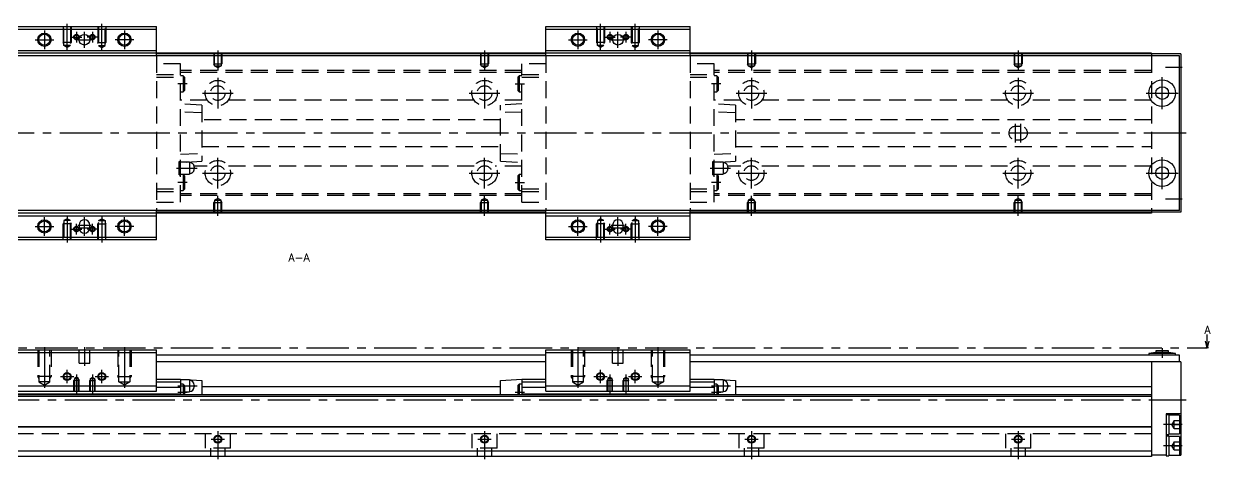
# Model space of a CAD drawing. Extents: x -2 to 917, y -8 to 279.
# Drawn here: x 472 to 916.8, y 9 to 172.3 of the extents above; entities that cross this region are included whole.
import ezdxf

# ---------------------------------------------------------------- set-up
doc = ezdxf.new("R2010")
doc.units = 0
doc.header["$LTSCALE"] = 0.5
doc.linetypes.add('CENTER', pattern=[50.8, 31.75, -6.35, 6.35, -6.35])
doc.linetypes.add('DASHED', pattern=[19.05, 12.7, -6.35])
for name, color, linetype in [('MSM_CENTER', 1, 'CENTER'), ('MSM_CONTINUOUS', 7, 'CONTINUOUS'), ('MSM_DASHED', 4, 'DASHED'), ('MSM_NARROW', 5, 'CONTINUOUS'), ('MSM_PART_NUMBER', 7, 'CONTINUOUS')]:
    doc.layers.add(name, color=color, linetype=linetype)
doc.styles.get("Standard").update_dxf_attribs({"font": 'txt.shx', "height": 3, "bigfont": 'bigfont.shx'})

msp = doc.modelspace()

# ---------------------------------------------------------------- linework, layer by layer
at = {"layer": 'MSM_CENTER'}
for p, q in [((479.76, 169.8), (479.76, 162.8)), ((488.26, 162.39), (488.26, 172.3)), ((491.76, 169.3), (491.76, 165.3)), ((494.76, 163.3), (494.76, 169.3)), ((497.76, 169.3), (497.76, 165.3)), ((501.26, 162.39), (501.26, 172.3)), ((509.76, 169.8), (509.76, 162.8)), ((679.76, 169.8), (679.76, 162.8)), ((688.26, 162.39), (688.26, 172.3)), ((691.76, 169.3), (691.76, 165.3)), ((694.76, 163.3), (694.76, 169.3)), ((697.76, 169.3), (697.76, 165.3)), ((701.26, 162.39), (701.26, 172.3)), ((709.76, 169.8), (709.76, 162.8)), ((476.26, 166.3), (483.26, 166.3)), ((489.76, 167.3), (493.76, 167.3)), ((492.26, 166.3), (497.26, 166.3)), ((499.76, 167.3), (495.76, 167.3)), ((513.26, 166.3), (506.26, 166.3)), ((676.26, 166.3), (683.26, 166.3)), ((689.76, 167.3), (693.76, 167.3)), ((692.26, 166.3), (697.26, 166.3)), ((699.76, 167.3), (695.76, 167.3)), ((713.26, 166.3), (706.26, 166.3)), ((544.76, 162.3), (544.76, 154.79)), ((644.76, 162.3), (644.76, 154.79)), ((744.76, 162.3), (744.76, 154.79)), ((844.76, 162.3), (844.76, 154.79)), ((900.01, 156), (906.26, 156)), ((544.76, 152.05), (544.76, 140.55)), ((644.76, 152.05), (644.76, 140.55)), ((744.76, 152.05), (744.76, 140.55)), ((844.76, 152.05), (844.76, 140.55)), ((898.76, 140.3), (898.76, 152.3)), ((533.26, 149.8), (529.76, 149.8)), ((656.26, 149.8), (659.76, 149.8)), ((733.26, 149.8), (729.76, 149.8)), ((539.01, 146.3), (550.51, 146.3)), ((639.01, 146.3), (650.51, 146.3)), ((739.01, 146.3), (750.51, 146.3)), ((839.01, 146.3), (850.51, 146.3)), ((892.76, 146.3), (904.76, 146.3)), ((843.76, 127.8), (843.76, 134.8)), ((845.76, 127.8), (845.76, 134.8)), ((907.76, 131.3), (256.26, 131.3)), ((544.76, 110.55), (544.76, 122.05)), ((644.76, 110.55), (644.76, 122.05)), ((744.76, 110.55), (744.76, 122.05)), ((844.76, 110.55), (844.76, 122.05)), ((898.76, 110.3), (898.76, 122.3)), ((529.26, 118.2), (536.96, 118.2)), ((539.01, 116.3), (550.51, 116.3)), ((639.01, 116.3), (650.51, 116.3)), ((729.26, 118.2), (736.96, 118.2)), ((739.01, 116.3), (750.51, 116.3)), ((839.01, 116.3), (850.51, 116.3)), ((892.76, 116.3), (904.76, 116.3)), ((533.26, 112.8), (529.76, 112.8)), ((656.26, 112.8), (659.76, 112.8)), ((733.26, 112.8), (729.76, 112.8)), ((544.76, 100.3), (544.76, 107.81)), ((644.76, 100.3), (644.76, 107.81)), ((744.76, 100.3), (744.76, 107.81)), ((844.76, 100.3), (844.76, 107.81)), ((900.01, 106.6), (906.26, 106.6)), ((479.76, 92.8), (479.76, 99.8)), ((488.26, 100.21), (488.26, 90.3)), ((494.76, 92.8), (494.76, 99.8)), ((501.26, 100.21), (501.26, 90.3)), ((509.76, 92.8), (509.76, 99.8)), ((679.76, 92.8), (679.76, 99.8)), ((688.26, 100.21), (688.26, 90.3)), ((694.76, 92.8), (694.76, 99.8)), ((701.26, 100.21), (701.26, 90.3)), ((709.76, 92.8), (709.76, 99.8)), ((476.26, 96.3), (483.26, 96.3)), ((489.76, 95.3), (493.76, 95.3)), ((491.76, 93.3), (491.76, 97.3)), ((492.26, 96.8), (497.26, 96.8)), ((492.26, 95.8), (497.26, 95.8)), ((499.76, 95.3), (495.76, 95.3)), ((497.76, 93.3), (497.76, 97.3)), ((513.26, 96.3), (506.26, 96.3)), ((676.26, 96.3), (683.26, 96.3)), ((689.76, 95.3), (693.76, 95.3)), ((691.76, 93.3), (691.76, 97.3)), ((692.26, 96.8), (697.26, 96.8)), ((692.26, 95.8), (697.26, 95.8)), ((699.76, 95.3), (695.76, 95.3)), ((697.76, 93.3), (697.76, 97.3)), ((713.26, 96.3), (706.26, 96.3)), ((247.76, 50.8), (915.6, 50.8)), ((479.76, 51), (479.76, 35.81)), ((494.76, 51), (494.76, 44)), ((509.76, 51), (509.76, 35.81)), ((679.76, 51), (679.76, 35.81)), ((694.76, 51), (694.76, 44)), ((709.76, 51), (709.76, 35.81)), ((898.76, 50.6), (898.76, 47)), ((488.26, 37.5), (488.26, 42.5)), ((491.76, 40.76), (491.76, 33.5)), ((497.76, 40.76), (497.76, 33.5)), ((501.26, 37.5), (501.26, 42.5)), ((688.26, 37.5), (688.26, 42.5)), ((691.76, 40.76), (691.76, 33.5)), ((697.76, 40.76), (697.76, 33.5)), ((701.26, 37.5), (701.26, 42.5)), ((485.76, 40), (490.76, 40)), ((498.76, 40), (503.76, 40)), ((529.76, 36.5), (536.96, 36.5)), ((685.76, 40), (690.76, 40)), ((698.76, 40), (703.76, 40)), ((729.76, 36.5), (736.96, 36.5)), ((258.76, 31.3), (907.76, 31.3)), ((529.76, 34.1), (533.26, 34.1)), ((656.26, 34.1), (659.76, 34.1)), ((729.76, 34.1), (733.26, 34.1)), ((544.76, 19.5), (544.76, 9)), ((644.76, 19.5), (644.76, 9)), ((744.76, 19.5), (744.76, 9)), ((844.76, 19.5), (844.76, 9)), ((906.26, 22), (899.26, 22)), ((542.26, 16.5), (547.26, 16.5)), ((642.26, 16.5), (647.26, 16.5)), ((742.26, 16.5), (747.26, 16.5)), ((842.26, 16.5), (847.26, 16.5)), ((906.26, 14), (899.26, 14))]:
    msp.add_line(p, q, dxfattribs=at)
at = {"layer": 'MSM_CONTINUOUS'}
for p, q in [((467.76, 171.3), (521.76, 171.3)), ((467.76, 170.3), (521.76, 170.3)), ((521.76, 160.3), (521.76, 171.3)), ((667.76, 171.3), (721.76, 171.3)), ((667.76, 160.3), (667.76, 171.3)), ((667.76, 170.3), (721.76, 170.3)), ((721.76, 160.3), (721.76, 171.3)), ((905.26, 160.3), (283.26, 160.3)), ((894.76, 161.3), (294.76, 161.3)), ((467.76, 162.3), (521.76, 162.3)), ((667.76, 161.1), (521.76, 161.1)), ((667.76, 160.4), (521.76, 160.4)), ((667.76, 162.3), (721.76, 162.3)), ((894.76, 161.1), (721.76, 161.1)), ((894.76, 160.4), (721.76, 160.4)), ((894.76, 161.3), (894.76, 160.3)), ((905.76, 161), (894.76, 161)), ((905.26, 102.3), (905.26, 160.3)), ((905.76, 161), (905.76, 101.6)), ((905.26, 102.3), (283.26, 102.3)), ((521.76, 91.3), (521.76, 102.3)), ((667.76, 91.3), (667.76, 102.3)), ((721.76, 91.3), (721.76, 102.3)), ((894.76, 102.3), (894.76, 101.3)), ((894.76, 101.3), (294.76, 101.3)), ((467.76, 100.3), (521.76, 100.3)), ((667.76, 102.2), (521.76, 102.2)), ((667.76, 101.5), (521.76, 101.5)), ((667.76, 100.3), (721.76, 100.3)), ((894.76, 102.2), (721.76, 102.2)), ((894.76, 101.5), (721.76, 101.5)), ((905.76, 101.6), (894.76, 101.6)), ((492.76, 96.8), (492.76, 95.8)), ((496.76, 95.8), (496.76, 96.8)), ((692.76, 96.8), (692.76, 95.8)), ((696.76, 95.8), (696.76, 96.8)), ((467.76, 92.3), (521.76, 92.3)), ((521.76, 91.3), (467.76, 91.3)), ((667.76, 92.3), (721.76, 92.3)), ((721.76, 91.3), (667.76, 91.3)), ((915.6, 50.8), (915.6, 55.8)), ((467.76, 50), (521.76, 50)), ((467.76, 49), (521.76, 49)), ((521.76, 34.5), (521.76, 50)), ((667.76, 34.5), (667.76, 50)), ((667.76, 50), (721.76, 50)), ((667.76, 49), (721.76, 49)), ((721.76, 34.5), (721.76, 50)), ((896.36, 49), (893.76, 48.6)), ((896.36, 49.6), (896.36, 49)), ((901.16, 49.6), (896.36, 49.6)), ((901.16, 49), (896.36, 49)), ((901.16, 49), (901.16, 49.6)), ((903.76, 48.6), (901.16, 49)), ((915.6, 50.8), (914.93, 53.3)), ((916.1, 50.8), (915.1, 50.8)), ((916.26, 53.3), (915.6, 50.8)), ((667.76, 48), (521.76, 48)), ((667.76, 45.5), (521.76, 45.5)), ((905.26, 48), (721.76, 48)), ((905.76, 45.5), (721.76, 45.5)), ((893.76, 48.6), (893.76, 48)), ((903.76, 48.6), (893.76, 48.6)), ((894.76, 45.5), (894.76, 10)), ((903.76, 48), (903.76, 48.6)), ((905.26, 45.5), (905.26, 48)), ((905.76, 45.5), (905.76, 10.5)), ((467.76, 36.5), (521.76, 36.5)), ((521.76, 39), (530.76, 39)), ((521.76, 38), (530.76, 38)), ((521.76, 36), (530.76, 36)), ((530.76, 39), (538.76, 38.5)), ((530.76, 39), (530.76, 33.2)), ((534.21, 38.75), (530.76, 38.75)), ((531.76, 37.1), (530.76, 37.1)), ((532.26, 36.6), (531.76, 37.1)), ((531.76, 37.1), (531.76, 33.2)), ((532.26, 36.6), (532.26, 33.2)), ((534.21, 38.75), (534.21, 34.25)), ((535.96, 36.8), (535.96, 36.2)), ((538.76, 38.5), (538.76, 33.2)), ((538.76, 36.3), (650.76, 36.3)), ((650.76, 38.5), (658.76, 39)), ((650.76, 33.2), (650.76, 38.5)), ((657.76, 37.1), (657.26, 36.6)), ((657.26, 36.6), (657.26, 33.2)), ((658.76, 37.1), (657.76, 37.1)), ((657.76, 37.1), (657.76, 33.2)), ((658.76, 39), (667.76, 39)), ((658.76, 39), (658.76, 33.2)), ((658.76, 38), (667.76, 38)), ((658.76, 36), (667.76, 36)), ((667.76, 36.5), (721.76, 36.5)), ((721.76, 39), (730.76, 39)), ((721.76, 38), (730.76, 38)), ((721.76, 36), (730.76, 36)), ((730.76, 39), (738.76, 38.5)), ((730.76, 39), (730.76, 33.2)), ((734.21, 38.75), (730.76, 38.75)), ((731.76, 37.1), (730.76, 37.1)), ((732.26, 36.6), (731.76, 37.1)), ((731.76, 37.1), (731.76, 33.2)), ((732.26, 36.6), (732.26, 33.2)), ((734.21, 38.75), (734.21, 34.25)), ((735.96, 36.8), (735.96, 36.2)), ((738.76, 38.5), (738.76, 33.2)), ((738.76, 36.3), (894.76, 36.3)), ((894.76, 33.2), (294.76, 33.2)), ((894.76, 32.5), (294.76, 32.5)), ((458.76, 33.5), (530.76, 33.5)), ((467.76, 34.5), (521.76, 34.5)), ((532.26, 34.25), (534.21, 34.25)), ((658.76, 33.5), (730.76, 33.5)), ((667.76, 34.5), (721.76, 34.5)), ((732.26, 34.25), (734.21, 34.25)), ((905.76, 26), (900.26, 26)), ((900.26, 26), (900.26, 10.35)), ((901.26, 25.65), (900.26, 25.65)), ((901.26, 25.65), (901.26, 18.35)), ((905.26, 25.5), (901.26, 25.5)), ((905.26, 25.5), (905.26, 18.5)), ((894.76, 21.2), (294.76, 21.2)), ((894.76, 21), (294.76, 21)), ((900.26, 18.35), (901.26, 18.35)), ((901.26, 18.5), (905.26, 18.5)), ((901.26, 17.65), (900.26, 17.65)), ((901.26, 17.65), (901.26, 10.35)), ((905.26, 17.5), (901.26, 17.5)), ((905.26, 17.5), (905.26, 10.5)), ((894.76, 12), (285.26, 12)), ((894.76, 10), (294.76, 10)), ((900.26, 10.5), (894.76, 10.5)), ((900.26, 10.35), (901.26, 10.35)), ((901.26, 10.5), (905.76, 10.5))]:
    msp.add_line(p, q, dxfattribs=at)
for centre, radius in [((479.76, 166.3), 2.07), ((494.76, 166.3), 2), ((509.76, 166.3), 2.07), ((679.76, 166.3), 2.07), ((694.76, 166.3), 2), ((709.76, 166.3), 2.07), ((898.76, 146.3), 5), ((898.76, 146.3), 2.4), ((898.76, 116.3), 5), ((898.76, 116.3), 2.4), ((479.76, 96.3), 2.07), ((509.76, 96.3), 2.07), ((679.76, 96.3), 2.07), ((709.76, 96.3), 2.07), ((488.26, 40), 1.23), ((501.26, 40), 1.23), ((688.26, 40), 1.23), ((701.26, 40), 1.23), ((544.76, 16.5), 1.23), ((644.76, 16.5), 1.23), ((744.76, 16.5), 1.23), ((844.76, 16.5), 1.23)]:
    msp.add_circle(centre, radius, dxfattribs=at)
for centre, radius, start, end in [((494.76, 96.8), 2, 0, 180), ((694.76, 96.8), 2, 0, 180), ((494.76, 95.8), 2, 180, 0), ((694.76, 95.8), 2, 180, 0), ((534.21, 36.8), 1.75, 0, 90), ((534.21, 36.2), 1.75, 270, 0), ((734.21, 36.8), 1.75, 0, 90), ((734.21, 36.2), 1.75, 270, 0)]:
    msp.add_arc(centre, radius, start, end, dxfattribs=at)
at = {"layer": 'MSM_DASHED'}
for p, q in [((486.76, 171.3), (486.76, 165.3)), ((487.03, 164.1), (487.03, 171.3)), ((489.49, 171.3), (489.49, 164.1)), ((489.76, 171.3), (489.76, 165.3)), ((499.76, 171.3), (499.76, 165.3)), ((500.03, 171.3), (500.03, 164.1)), ((502.49, 164.1), (502.49, 171.3)), ((502.76, 171.3), (502.76, 165.3)), ((686.76, 171.3), (686.76, 165.3)), ((687.03, 164.1), (687.03, 171.3)), ((689.49, 171.3), (689.49, 164.1)), ((689.76, 171.3), (689.76, 165.3)), ((699.76, 171.3), (699.76, 165.3)), ((700.03, 171.3), (700.03, 164.1)), ((702.49, 164.1), (702.49, 171.3)), ((702.76, 171.3), (702.76, 165.3)), ((489.76, 165.3), (486.76, 165.3)), ((487.03, 164.83), (486.76, 165.3)), ((489.49, 164.83), (489.76, 165.3)), ((499.76, 165.3), (502.76, 165.3)), ((500.03, 164.83), (499.76, 165.3)), ((502.49, 164.83), (502.76, 165.3)), ((689.76, 165.3), (686.76, 165.3)), ((687.03, 164.83), (686.76, 165.3)), ((689.49, 164.83), (689.76, 165.3)), ((699.76, 165.3), (702.76, 165.3)), ((700.03, 164.83), (699.76, 165.3)), ((702.49, 164.83), (702.76, 165.3)), ((489.49, 164.1), (487.03, 164.1)), ((488.26, 163.39), (487.03, 164.1)), ((489.49, 164.1), (488.26, 163.39)), ((500.03, 164.1), (502.49, 164.1)), ((500.03, 164.1), (501.26, 163.39)), ((501.26, 163.39), (502.49, 164.1)), ((521.76, 160.3), (521.76, 102.3)), ((543.26, 161.3), (543.26, 157.3)), ((543.53, 156.5), (543.53, 161.3)), ((545.99, 161.3), (545.99, 156.5)), ((546.26, 161.3), (546.26, 157.3)), ((643.26, 161.3), (643.26, 157.3)), ((643.53, 156.5), (643.53, 161.3)), ((645.99, 161.3), (645.99, 156.5)), ((646.26, 161.3), (646.26, 157.3)), ((667.76, 160.3), (667.76, 102.3)), ((689.49, 164.1), (687.03, 164.1)), ((688.26, 163.39), (687.03, 164.1)), ((689.49, 164.1), (688.26, 163.39)), ((700.03, 164.1), (702.49, 164.1)), ((700.03, 164.1), (701.26, 163.39)), ((701.26, 163.39), (702.49, 164.1)), ((721.76, 160.3), (721.76, 102.3)), ((743.26, 161.3), (743.26, 157.3)), ((743.53, 156.5), (743.53, 161.3)), ((745.99, 161.3), (745.99, 156.5)), ((746.26, 161.3), (746.26, 157.3)), ((843.26, 161.3), (843.26, 157.3)), ((843.53, 156.5), (843.53, 161.3)), ((845.99, 161.3), (845.99, 156.5)), ((846.26, 161.3), (846.26, 157.3)), ((894.76, 160.3), (894.76, 102.3)), ((530.76, 157.2), (521.76, 157.2)), ((530.76, 105.4), (530.76, 157.2)), ((543.53, 156.83), (543.26, 157.3)), ((543.26, 157.3), (546.26, 157.3)), ((543.53, 156.5), (545.99, 156.5)), ((544.76, 155.79), (543.53, 156.5)), ((545.99, 156.5), (544.76, 155.79)), ((545.99, 156.83), (546.26, 157.3)), ((643.53, 156.83), (643.26, 157.3)), ((643.26, 157.3), (646.26, 157.3)), ((643.53, 156.5), (645.99, 156.5)), ((644.76, 155.79), (643.53, 156.5)), ((645.99, 156.5), (644.76, 155.79)), ((645.99, 156.83), (646.26, 157.3)), ((667.76, 157.2), (658.76, 157.2)), ((658.76, 105.4), (658.76, 157.2)), ((730.76, 157.2), (721.76, 157.2)), ((730.76, 105.4), (730.76, 157.2)), ((743.53, 156.83), (743.26, 157.3)), ((743.26, 157.3), (746.26, 157.3)), ((743.53, 156.5), (745.99, 156.5)), ((744.76, 155.79), (743.53, 156.5)), ((745.99, 156.5), (744.76, 155.79)), ((745.99, 156.83), (746.26, 157.3)), ((843.53, 156.83), (843.26, 157.3)), ((843.26, 157.3), (846.26, 157.3)), ((843.53, 156.5), (845.99, 156.5)), ((844.76, 155.79), (843.53, 156.5)), ((845.99, 156.5), (844.76, 155.79)), ((845.99, 156.83), (846.26, 157.3)), ((521.76, 153.25), (530.76, 153.25)), ((521.76, 152.25), (530.76, 152.25)), ((658.76, 154.75), (530.76, 154.75)), ((658.76, 154.05), (530.76, 154.05)), ((531.76, 152.8), (530.76, 152.8)), ((531.76, 152.8), (531.76, 146.8)), ((532.26, 152.3), (531.76, 152.8)), ((532.26, 152.3), (532.26, 147.3)), ((657.76, 152.8), (657.26, 152.3)), ((657.26, 152.3), (657.26, 147.3)), ((657.76, 152.8), (657.76, 146.8)), ((658.76, 152.8), (657.76, 152.8)), ((658.76, 153.25), (667.76, 153.25)), ((658.76, 152.25), (667.76, 152.25)), ((721.76, 153.25), (730.76, 153.25)), ((721.76, 152.25), (730.76, 152.25)), ((894.76, 154.75), (730.76, 154.75)), ((894.76, 154.05), (730.76, 154.05)), ((731.76, 152.8), (730.76, 152.8)), ((731.76, 152.8), (731.76, 146.8)), ((732.26, 152.3), (731.76, 152.8)), ((732.26, 152.3), (732.26, 147.3)), ((530.76, 146.8), (531.76, 146.8)), ((531.76, 146.8), (532.26, 147.3)), ((657.26, 147.3), (657.76, 146.8)), ((657.76, 146.8), (658.76, 146.8)), ((730.76, 146.8), (731.76, 146.8)), ((731.76, 146.8), (732.26, 147.3)), ((540.81, 143.66), (530.76, 143.66)), ((640.81, 143.66), (548.71, 143.66)), ((658.76, 143.66), (648.71, 143.66)), ((740.81, 143.66), (730.76, 143.66)), ((840.81, 143.66), (748.71, 143.66)), ((894.76, 143.66), (848.71, 143.66)), ((538.76, 141.77), (530.76, 142.3)), ((538.76, 138.9), (530.76, 139.16)), ((538.76, 141.77), (538.76, 120.83)), ((658.76, 142.3), (650.76, 141.77)), ((650.76, 120.83), (650.76, 141.77)), ((658.76, 139.16), (650.76, 138.9)), ((738.76, 141.77), (730.76, 142.3)), ((738.76, 138.9), (730.76, 139.16)), ((738.76, 141.77), (738.76, 120.83)), ((650.76, 136.3), (538.76, 136.3)), ((894.76, 136.3), (738.76, 136.3)), ((845.76, 133.8), (843.76, 133.8)), ((538.76, 126.3), (650.76, 126.3)), ((738.76, 126.3), (894.76, 126.3)), ((843.76, 128.8), (845.76, 128.8)), ((530.26, 120.7), (530.76, 120.7)), ((530.26, 115.7), (530.26, 120.7)), ((530.76, 123.44), (538.76, 123.7)), ((534.21, 120.45), (530.76, 120.45)), ((533.02, 120.45), (538.76, 120.83)), ((534.21, 120.45), (534.21, 115.95)), ((650.76, 123.7), (658.76, 123.44)), ((650.76, 120.83), (658.76, 120.3)), ((730.26, 120.7), (730.76, 120.7)), ((730.26, 115.7), (730.26, 120.7)), ((730.76, 123.44), (738.76, 123.7)), ((734.21, 120.45), (730.76, 120.45)), ((733.02, 120.45), (738.76, 120.83)), ((734.21, 120.45), (734.21, 115.95)), ((530.76, 119.7), (530.26, 119.7)), ((530.26, 116.7), (530.76, 116.7)), ((530.26, 115.7), (530.76, 115.7)), ((530.76, 115.95), (534.21, 115.95)), ((531.76, 115.8), (530.76, 115.8)), ((532.26, 115.3), (531.76, 115.8)), ((531.76, 115.8), (531.76, 109.8)), ((540.81, 118.94), (535.9, 118.94)), ((535.96, 118.5), (535.96, 117.9)), ((640.81, 118.94), (548.71, 118.94)), ((658.76, 118.94), (648.71, 118.94)), ((657.76, 115.8), (657.26, 115.3)), ((658.76, 115.8), (657.76, 115.8)), ((657.76, 115.8), (657.76, 109.8)), ((730.76, 119.7), (730.26, 119.7)), ((730.26, 116.7), (730.76, 116.7)), ((730.26, 115.7), (730.76, 115.7)), ((730.76, 115.95), (734.21, 115.95)), ((731.76, 115.8), (730.76, 115.8)), ((732.26, 115.3), (731.76, 115.8)), ((731.76, 115.8), (731.76, 109.8)), ((740.81, 118.94), (735.9, 118.94)), ((735.96, 118.5), (735.96, 117.9)), ((840.81, 118.94), (748.71, 118.94)), ((894.76, 118.94), (848.71, 118.94)), ((532.26, 115.3), (532.26, 110.3)), ((657.26, 115.3), (657.26, 110.3)), ((732.26, 115.3), (732.26, 110.3)), ((521.76, 110.35), (530.76, 110.35)), ((521.76, 109.35), (530.76, 109.35)), ((530.76, 109.8), (531.76, 109.8)), ((658.76, 108.55), (530.76, 108.55)), ((658.76, 107.85), (530.76, 107.85)), ((531.76, 109.8), (532.26, 110.3)), ((544.76, 106.81), (543.53, 106.1)), ((545.99, 106.1), (544.76, 106.81)), ((644.76, 106.81), (643.53, 106.1)), ((645.99, 106.1), (644.76, 106.81)), ((657.26, 110.3), (657.76, 109.8)), ((657.76, 109.8), (658.76, 109.8)), ((658.76, 110.35), (667.76, 110.35)), ((658.76, 109.35), (667.76, 109.35)), ((721.76, 110.35), (730.76, 110.35)), ((721.76, 109.35), (730.76, 109.35)), ((730.76, 109.8), (731.76, 109.8)), ((894.76, 108.55), (730.76, 108.55)), ((894.76, 107.85), (730.76, 107.85)), ((731.76, 109.8), (732.26, 110.3)), ((744.76, 106.81), (743.53, 106.1)), ((745.99, 106.1), (744.76, 106.81)), ((844.76, 106.81), (843.53, 106.1)), ((845.99, 106.1), (844.76, 106.81)), ((521.76, 105.4), (530.76, 105.4)), ((543.53, 105.77), (543.26, 105.3)), ((543.26, 101.3), (543.26, 105.3)), ((543.26, 105.3), (546.26, 105.3)), ((543.53, 106.1), (543.53, 101.3)), ((543.53, 106.1), (545.99, 106.1)), ((545.99, 101.3), (545.99, 106.1)), ((545.99, 105.77), (546.26, 105.3)), ((546.26, 101.3), (546.26, 105.3)), ((643.53, 105.77), (643.26, 105.3)), ((643.26, 101.3), (643.26, 105.3)), ((643.26, 105.3), (646.26, 105.3)), ((643.53, 106.1), (643.53, 101.3)), ((643.53, 106.1), (645.99, 106.1)), ((645.99, 101.3), (645.99, 106.1)), ((645.99, 105.77), (646.26, 105.3)), ((646.26, 101.3), (646.26, 105.3)), ((658.76, 105.4), (667.76, 105.4)), ((721.76, 105.4), (730.76, 105.4)), ((743.53, 105.77), (743.26, 105.3)), ((743.26, 101.3), (743.26, 105.3)), ((743.26, 105.3), (746.26, 105.3)), ((743.53, 106.1), (743.53, 101.3)), ((743.53, 106.1), (745.99, 106.1)), ((745.99, 101.3), (745.99, 106.1)), ((745.99, 105.77), (746.26, 105.3)), ((746.26, 101.3), (746.26, 105.3)), ((843.53, 105.77), (843.26, 105.3)), ((843.26, 101.3), (843.26, 105.3)), ((843.26, 105.3), (846.26, 105.3)), ((843.53, 106.1), (843.53, 101.3)), ((843.53, 106.1), (845.99, 106.1)), ((845.99, 101.3), (845.99, 106.1)), ((845.99, 105.77), (846.26, 105.3)), ((846.26, 101.3), (846.26, 105.3)), ((488.26, 99.21), (487.03, 98.5)), ((487.03, 98.5), (487.03, 91.3)), ((489.49, 98.5), (487.03, 98.5)), ((489.49, 98.5), (488.26, 99.21)), ((489.49, 91.3), (489.49, 98.5)), ((500.03, 98.5), (501.26, 99.21)), ((500.03, 91.3), (500.03, 98.5)), ((500.03, 98.5), (502.49, 98.5)), ((501.26, 99.21), (502.49, 98.5)), ((502.49, 98.5), (502.49, 91.3)), ((688.26, 99.21), (687.03, 98.5)), ((687.03, 98.5), (687.03, 91.3)), ((689.49, 98.5), (687.03, 98.5)), ((689.49, 98.5), (688.26, 99.21)), ((689.49, 91.3), (689.49, 98.5)), ((700.03, 98.5), (701.26, 99.21)), ((700.03, 91.3), (700.03, 98.5)), ((700.03, 98.5), (702.49, 98.5)), ((701.26, 99.21), (702.49, 98.5)), ((702.49, 98.5), (702.49, 91.3)), ((487.03, 97.77), (486.76, 97.3)), ((489.76, 97.3), (486.76, 97.3)), ((486.76, 91.3), (486.76, 97.3)), ((489.49, 97.77), (489.76, 97.3)), ((489.76, 91.3), (489.76, 97.3)), ((500.03, 97.77), (499.76, 97.3)), ((499.76, 91.3), (499.76, 97.3)), ((499.76, 97.3), (502.76, 97.3)), ((502.49, 97.77), (502.76, 97.3)), ((502.76, 91.3), (502.76, 97.3)), ((687.03, 97.77), (686.76, 97.3)), ((689.76, 97.3), (686.76, 97.3)), ((686.76, 91.3), (686.76, 97.3)), ((689.49, 97.77), (689.76, 97.3)), ((689.76, 91.3), (689.76, 97.3)), ((700.03, 97.77), (699.76, 97.3)), ((699.76, 91.3), (699.76, 97.3)), ((699.76, 97.3), (702.76, 97.3)), ((702.49, 97.77), (702.76, 97.3)), ((702.76, 91.3), (702.76, 97.3)), ((477.26, 50), (477.26, 40)), ((477.69, 50), (477.69, 38)), ((481.83, 38), (481.83, 50)), ((482.26, 50), (482.26, 40)), ((492.76, 45), (492.76, 50)), ((496.76, 45), (496.76, 50)), ((507.26, 50), (507.26, 40)), ((507.69, 38), (507.69, 50)), ((511.83, 50), (511.83, 38)), ((512.26, 50), (512.26, 40)), ((677.26, 50), (677.26, 40)), ((677.69, 50), (677.69, 38)), ((681.83, 38), (681.83, 50)), ((682.26, 50), (682.26, 40)), ((692.76, 45), (692.76, 50)), ((696.76, 45), (696.76, 50)), ((707.26, 50), (707.26, 40)), ((707.69, 38), (707.69, 50)), ((711.83, 50), (711.83, 38)), ((712.26, 50), (712.26, 40)), ((492.76, 45), (496.76, 45)), ((692.76, 45), (696.76, 45)), ((482.26, 40), (477.26, 40)), ((477.69, 39.25), (477.26, 40)), ((481.83, 38), (477.69, 38)), ((477.69, 38), (479.76, 36.81)), ((479.76, 36.81), (481.83, 38)), ((481.83, 39.25), (482.26, 40)), ((490.98, 38.87), (490.76, 38.5)), ((492.76, 38.5), (490.76, 38.5)), ((490.76, 34.5), (490.76, 38.5)), ((491.76, 39.76), (490.98, 39.31)), ((492.54, 39.31), (490.98, 39.31)), ((490.98, 39.31), (490.98, 34.5)), ((492.54, 39.31), (491.76, 39.76)), ((492.54, 34.5), (492.54, 39.31)), ((492.54, 38.87), (492.76, 38.5)), ((492.76, 34.5), (492.76, 38.5)), ((496.98, 38.87), (496.76, 38.5)), ((496.76, 34.5), (496.76, 38.5)), ((496.76, 38.5), (498.76, 38.5)), ((496.98, 39.31), (497.76, 39.76)), ((496.98, 39.31), (498.54, 39.31)), ((496.98, 34.5), (496.98, 39.31)), ((497.76, 39.76), (498.54, 39.31)), ((498.54, 39.31), (498.54, 34.5)), ((498.54, 38.87), (498.76, 38.5)), ((498.76, 34.5), (498.76, 38.5)), ((507.26, 40), (512.26, 40)), ((507.69, 39.25), (507.26, 40)), ((507.69, 38), (511.83, 38)), ((509.76, 36.81), (507.69, 38)), ((511.83, 38), (509.76, 36.81)), ((511.83, 39.25), (512.26, 40)), ((682.26, 40), (677.26, 40)), ((677.69, 39.25), (677.26, 40)), ((681.83, 38), (677.69, 38)), ((677.69, 38), (679.76, 36.81)), ((679.76, 36.81), (681.83, 38)), ((681.83, 39.25), (682.26, 40)), ((690.98, 38.87), (690.76, 38.5)), ((692.76, 38.5), (690.76, 38.5)), ((690.76, 34.5), (690.76, 38.5)), ((691.76, 39.76), (690.98, 39.31)), ((692.54, 39.31), (690.98, 39.31)), ((690.98, 39.31), (690.98, 34.5)), ((692.54, 39.31), (691.76, 39.76)), ((692.54, 34.5), (692.54, 39.31)), ((692.54, 38.87), (692.76, 38.5)), ((692.76, 34.5), (692.76, 38.5)), ((696.98, 38.87), (696.76, 38.5)), ((696.76, 34.5), (696.76, 38.5)), ((696.76, 38.5), (698.76, 38.5)), ((696.98, 39.31), (697.76, 39.76)), ((696.98, 39.31), (698.54, 39.31)), ((696.98, 34.5), (696.98, 39.31)), ((697.76, 39.76), (698.54, 39.31)), ((698.54, 39.31), (698.54, 34.5)), ((698.54, 38.87), (698.76, 38.5)), ((698.76, 34.5), (698.76, 38.5)), ((707.26, 40), (712.26, 40)), ((707.69, 39.25), (707.26, 40)), ((707.69, 38), (711.83, 38)), ((709.76, 36.81), (707.69, 38)), ((711.83, 38), (709.76, 36.81)), ((711.83, 39.25), (712.26, 40)), ((903.26, 23.5), (902.4, 22)), ((903.26, 20.5), (903.26, 23.5)), ((903.26, 23.5), (905.26, 23.5)), ((894.76, 18.5), (294.76, 18.5)), ((540.01, 18.5), (540.01, 13.2)), ((549.51, 13.2), (549.51, 18.5)), ((640.01, 18.5), (640.01, 13.2)), ((649.51, 13.2), (649.51, 18.5)), ((740.01, 18.5), (740.01, 13.2)), ((749.51, 13.2), (749.51, 18.5)), ((840.01, 18.5), (840.01, 13.2)), ((849.51, 13.2), (849.51, 18.5)), ((903.26, 20.5), (902.4, 22)), ((903.26, 22), (905.26, 22)), ((903.26, 20.5), (905.26, 20.5)), ((903.26, 15.5), (902.4, 14)), ((903.26, 12.5), (902.4, 14)), ((903.26, 12.5), (903.26, 15.5)), ((903.26, 15.5), (905.26, 15.5)), ((903.26, 14), (905.26, 14)), ((549.51, 13.2), (540.01, 13.2)), ((542.01, 13.2), (542.01, 10)), ((547.51, 10), (547.51, 13.2)), ((649.51, 13.2), (640.01, 13.2)), ((642.01, 13.2), (642.01, 10)), ((647.51, 10), (647.51, 13.2)), ((749.51, 13.2), (740.01, 13.2)), ((742.01, 13.2), (742.01, 10)), ((747.51, 10), (747.51, 13.2)), ((849.51, 13.2), (840.01, 13.2)), ((842.01, 13.2), (842.01, 10)), ((847.51, 10), (847.51, 13.2)), ((903.26, 12.5), (905.26, 12.5))]:
    msp.add_line(p, q, dxfattribs=at)
for centre, radius in [((491.76, 167.3), 1), ((491.76, 167.3), 0.784), ((497.76, 167.3), 1), ((497.76, 167.3), 0.784), ((691.76, 167.3), 1), ((691.76, 167.3), 0.784), ((697.76, 167.3), 1), ((697.76, 167.3), 0.784), ((544.76, 146.3), 4.75), ((544.76, 146.3), 2.75), ((644.76, 146.3), 4.75), ((644.76, 146.3), 2.75), ((744.76, 146.3), 4.75), ((744.76, 146.3), 2.75), ((844.76, 146.3), 4.75), ((844.76, 146.3), 2.75), ((544.76, 116.3), 4.75), ((644.76, 116.3), 4.75), ((744.76, 116.3), 4.75), ((844.76, 116.3), 4.75), ((544.76, 116.3), 2.75), ((644.76, 116.3), 2.75), ((744.76, 116.3), 2.75), ((844.76, 116.3), 2.75), ((491.76, 95.3), 1), ((491.76, 95.3), 0.784), ((497.76, 95.3), 1), ((497.76, 95.3), 0.784), ((691.76, 95.3), 1), ((691.76, 95.3), 0.784), ((697.76, 95.3), 1), ((697.76, 95.3), 0.784)]:
    msp.add_circle(centre, radius, dxfattribs=at)
for centre, radius, start, end in [((843.76, 131.3), 2.5, 90, 270), ((845.76, 131.3), 2.5, 270, 90), ((534.21, 118.5), 1.75, 0, 90), ((734.21, 118.5), 1.75, 0, 90), ((534.21, 117.9), 1.75, 270, 0), ((734.21, 117.9), 1.75, 270, 0)]:
    msp.add_arc(centre, radius, start, end, dxfattribs=at)
at = {"layer": 'MSM_NARROW'}
for centre, radius in [((479.76, 166.3), 2.5), ((509.76, 166.3), 2.5), ((679.76, 166.3), 2.5), ((709.76, 166.3), 2.5), ((479.76, 96.3), 2.5), ((509.76, 96.3), 2.5), ((679.76, 96.3), 2.5), ((709.76, 96.3), 2.5), ((488.26, 40), 1.5), ((501.26, 40), 1.5), ((688.26, 40), 1.5), ((701.26, 40), 1.5), ((544.76, 16.5), 1.5), ((644.76, 16.5), 1.5), ((744.76, 16.5), 1.5), ((844.76, 16.5), 1.5)]:
    msp.add_circle(centre, radius, dxfattribs=at)

# ---------------------------------------------------------------- texts
at = {"layer": 'MSM_PART_NUMBER'}
for s, p in [('A-A', (571.23, 83.1)), ('A', (914.59, 56.05))]:
    msp.add_text(s, height=3, dxfattribs=at).set_placement(p)

doc.saveas('drawing.dxf')
